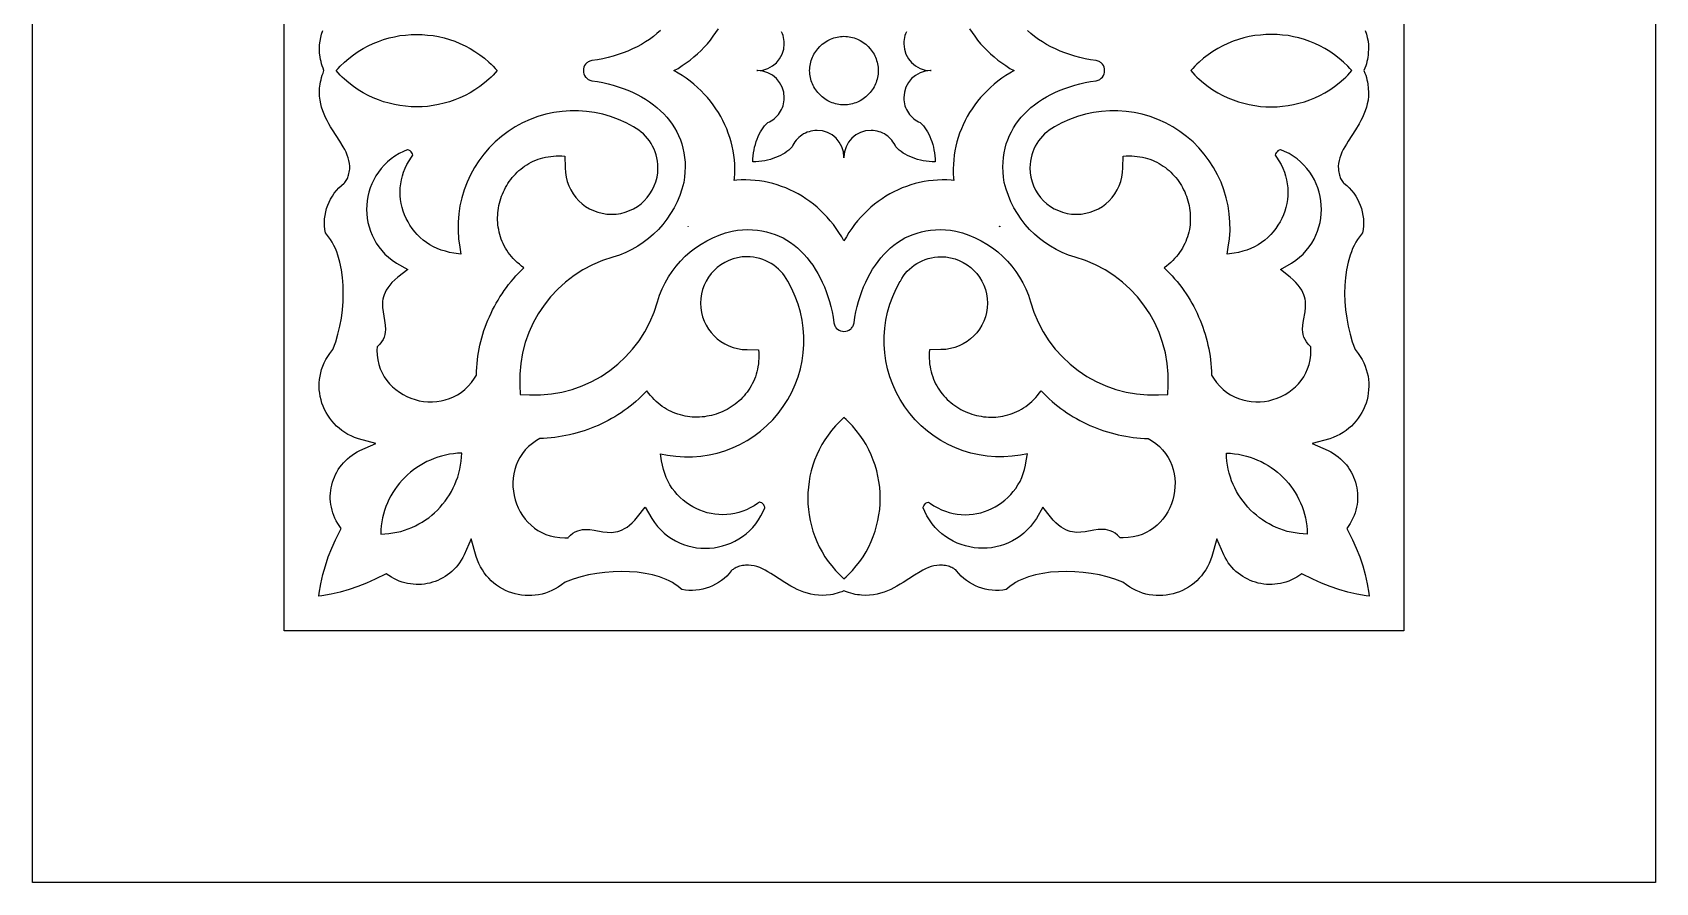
# Model space of a CAD drawing. Extents: x -250 to -100, y 226 to 376.
# Drawn here: x -250.4 to -100.4, y 225.9 to 304.4 of the extents above; entities that cross this region are included whole.
import ezdxf

# ---------------------------------------------------------------- set-up
doc = ezdxf.new("R2010")
doc.units = 0
doc.layers.add('LAYER_1', color=18, linetype='CONTINUOUS')

msp = doc.modelspace()

# ---------------------------------------------------------------- linework, layer by layer
at = {"layer": 'LAYER_1'}
for points in [[(-100.41, 225.89), (-250.41, 225.89), (-250.41, 375.89), (-100.41, 375.89)], [(-123.66, 249.14), (-175.41, 249.14), (-227.16, 249.14), (-227.16, 300.89), (-227.16, 352.64), (-175.41, 352.64), (-123.66, 352.64), (-123.66, 300.89)], [(-207.45, 300.89), (-207.64, 300.68), (-207.83, 300.48), (-208.03, 300.29), (-208.23, 300.1), (-208.64, 299.75), (-209.07, 299.42), (-209.51, 299.12), (-209.96, 298.85), (-210.42, 298.6), (-210.9, 298.38), (-211.38, 298.18), (-211.87, 298.01), (-212.37, 297.87), (-212.87, 297.75), (-213.38, 297.66), (-213.89, 297.59), (-214.4, 297.55), (-214.91, 297.54), (-215.42, 297.56), (-215.94, 297.6), (-216.45, 297.66), (-216.95, 297.75), (-217.45, 297.87), (-217.95, 298.02), (-218.44, 298.19), (-218.92, 298.38), (-219.39, 298.6), (-219.85, 298.85), (-220.3, 299.13), (-220.74, 299.43), (-221.17, 299.75), (-221.58, 300.11), (-221.77, 300.29), (-221.97, 300.48), (-222.16, 300.68), (-222.35, 300.89), (-222.16, 301.09), (-221.97, 301.29), (-221.58, 301.67), (-221.17, 302.02), (-220.74, 302.35), (-220.3, 302.65), (-219.85, 302.92), (-219.39, 303.17), (-218.92, 303.4), (-218.44, 303.59), (-217.95, 303.76), (-217.45, 303.91), (-216.95, 304.02), (-216.45, 304.12), (-215.94, 304.18), (-215.42, 304.22), (-214.91, 304.24), (-214.4, 304.22), (-213.89, 304.18), (-213.38, 304.12), (-212.87, 304.03), (-212.37, 303.91), (-211.87, 303.77), (-211.38, 303.6), (-210.9, 303.4), (-210.42, 303.18), (-209.96, 302.93), (-209.51, 302.66), (-209.07, 302.36), (-208.64, 302.03), (-208.23, 301.68), (-208.03, 301.49), (-207.83, 301.3), (-207.64, 301.1)], [(-173.18, 298.67), (-173.4, 298.46), (-173.64, 298.27), (-173.77, 298.19), (-173.9, 298.11), (-174.03, 298.04), (-174.17, 297.98), (-174.32, 297.92), (-174.46, 297.87), (-174.61, 297.82), (-174.77, 297.79), (-174.92, 297.76), (-175.08, 297.74), (-175.24, 297.72), (-175.41, 297.72), (-175.57, 297.72), (-175.73, 297.74), (-175.89, 297.76), (-176.05, 297.79), (-176.2, 297.82), (-176.35, 297.87), (-176.5, 297.92), (-176.64, 297.98), (-176.78, 298.04), (-176.91, 298.11), (-177.05, 298.19), (-177.17, 298.27), (-177.41, 298.46), (-177.63, 298.67), (-177.84, 298.88), (-178.02, 299.12), (-178.11, 299.25), (-178.18, 299.38), (-178.25, 299.52), (-178.32, 299.66), (-178.38, 299.8), (-178.43, 299.95), (-178.47, 300.1), (-178.51, 300.25), (-178.54, 300.41), (-178.56, 300.56), (-178.57, 300.73), (-178.58, 300.89), (-178.57, 301.05), (-178.56, 301.21), (-178.54, 301.37), (-178.51, 301.53), (-178.47, 301.68), (-178.43, 301.83), (-178.38, 301.98), (-178.32, 302.12), (-178.25, 302.26), (-178.18, 302.4), (-178.11, 302.53), (-178.02, 302.65), (-177.84, 302.89), (-177.63, 303.11), (-177.41, 303.32), (-177.17, 303.5), (-177.05, 303.59), (-176.91, 303.67), (-176.78, 303.74), (-176.64, 303.8), (-176.5, 303.86), (-176.35, 303.91), (-176.2, 303.95), (-176.05, 303.99), (-175.89, 304.02), (-175.73, 304.04), (-175.57, 304.05), (-175.41, 304.06), (-175.24, 304.05), (-175.08, 304.04), (-174.92, 304.02), (-174.77, 303.99), (-174.61, 303.95), (-174.46, 303.91), (-174.32, 303.86), (-174.17, 303.8), (-174.03, 303.74), (-173.9, 303.67), (-173.77, 303.59), (-173.64, 303.5), (-173.4, 303.32), (-173.18, 303.11), (-172.98, 302.89), (-172.79, 302.65), (-172.71, 302.53), (-172.63, 302.4), (-172.56, 302.26), (-172.49, 302.12), (-172.44, 301.98), (-172.39, 301.83), (-172.34, 301.68), (-172.3, 301.53), (-172.28, 301.37), (-172.26, 301.21), (-172.24, 301.05), (-172.24, 300.89), (-172.24, 300.73), (-172.26, 300.56), (-172.28, 300.41), (-172.3, 300.25), (-172.34, 300.1), (-172.39, 299.95), (-172.44, 299.8), (-172.49, 299.66), (-172.56, 299.52), (-172.63, 299.38), (-172.71, 299.25), (-172.79, 299.12), (-172.98, 298.88)], [(-128.47, 300.89), (-128.65, 301.09), (-128.84, 301.29), (-129.24, 301.67), (-129.65, 302.02), (-130.07, 302.35), (-130.51, 302.65), (-130.96, 302.92), (-131.42, 303.17), (-131.89, 303.4), (-132.37, 303.59), (-132.86, 303.76), (-133.36, 303.91), (-133.86, 304.02), (-134.37, 304.12), (-134.88, 304.18), (-135.39, 304.22), (-135.9, 304.24), (-136.42, 304.22), (-136.93, 304.18), (-137.44, 304.12), (-137.95, 304.03), (-138.45, 303.91), (-138.94, 303.77), (-139.43, 303.6), (-139.92, 303.4), (-140.39, 303.18), (-140.85, 302.93), (-141.31, 302.66), (-141.75, 302.36), (-142.17, 302.03), (-142.59, 301.68), (-142.79, 301.49), (-142.98, 301.3), (-143.17, 301.1), (-143.36, 300.89), (-143.17, 300.68), (-142.98, 300.48), (-142.79, 300.29), (-142.59, 300.1), (-142.17, 299.75), (-141.75, 299.42), (-141.31, 299.12), (-140.85, 298.85), (-140.39, 298.6), (-139.92, 298.38), (-139.43, 298.18), (-138.94, 298.01), (-138.45, 297.87), (-137.95, 297.75), (-137.44, 297.66), (-136.93, 297.59), (-136.42, 297.55), (-135.9, 297.54), (-135.39, 297.56), (-134.88, 297.6), (-134.37, 297.66), (-133.86, 297.75), (-133.36, 297.87), (-132.86, 298.02), (-132.37, 298.19), (-131.89, 298.38), (-131.42, 298.6), (-130.96, 298.85), (-130.51, 299.13), (-130.07, 299.43), (-129.65, 299.75), (-129.24, 300.11), (-129.04, 300.29), (-128.84, 300.48), (-128.65, 300.68)], [(-183.43, 300.89), (-183.41, 300.89), (-183.43, 300.89), (-183.47, 300.89)], [(-167.39, 300.89), (-167.41, 300.89), (-167.39, 300.89), (-167.34, 300.89)], [(-175.41, 292.87), (-175.41, 292.89), (-175.41, 292.87), (-175.41, 292.83)], [(-189.81, 286.51), (-189.82, 286.52), (-189.8, 286.5)], [(-161.04, 286.52), (-161.01, 286.52), (-160.99, 286.52), (-160.99, 286.5), (-160.99, 286.47), (-161.02, 286.47), (-161.04, 286.48), (-161.04, 286.49)], [(-175.41, 253.95), (-175.2, 254.14), (-175, 254.33), (-174.62, 254.72), (-174.27, 255.13), (-173.95, 255.55), (-173.65, 255.99), (-173.37, 256.44), (-173.12, 256.9), (-172.9, 257.38), (-172.7, 257.86), (-172.53, 258.35), (-172.39, 258.84), (-172.27, 259.34), (-172.18, 259.85), (-172.11, 260.36), (-172.07, 260.87), (-172.06, 261.38), (-172.07, 261.9), (-172.11, 262.41), (-172.18, 262.92), (-172.27, 263.43), (-172.38, 263.93), (-172.53, 264.43), (-172.7, 264.92), (-172.89, 265.4), (-173.12, 265.87), (-173.36, 266.34), (-173.64, 266.79), (-173.94, 267.23), (-174.27, 267.66), (-174.62, 268.07), (-174.81, 268.27), (-175, 268.46), (-175.2, 268.66), (-175.41, 268.84), (-175.61, 268.66), (-175.81, 268.46), (-176.01, 268.27), (-176.19, 268.07), (-176.55, 267.66), (-176.87, 267.23), (-177.18, 266.79), (-177.45, 266.34), (-177.7, 265.87), (-177.92, 265.4), (-178.12, 264.92), (-178.29, 264.43), (-178.43, 263.93), (-178.55, 263.43), (-178.64, 262.92), (-178.7, 262.41), (-178.74, 261.9), (-178.75, 261.38), (-178.74, 260.87), (-178.7, 260.36), (-178.63, 259.85), (-178.54, 259.34), (-178.42, 258.84), (-178.28, 258.35), (-178.11, 257.86), (-177.91, 257.38), (-177.69, 256.9), (-177.44, 256.44), (-177.17, 255.99), (-176.87, 255.55), (-176.54, 255.13), (-176.19, 254.72), (-176, 254.52), (-175.81, 254.33), (-175.61, 254.14)], [(-218.22, 258.08), (-217.84, 258.09), (-217.46, 258.13), (-217.09, 258.18), (-216.73, 258.24), (-216.37, 258.33), (-216.02, 258.43), (-215.68, 258.55), (-215.34, 258.69), (-215.01, 258.84), (-214.7, 259.01), (-214.39, 259.19), (-214.08, 259.38), (-213.79, 259.59), (-213.51, 259.82), (-213.24, 260.05), (-212.98, 260.3), (-212.74, 260.56), (-212.5, 260.83), (-212.28, 261.11), (-212.07, 261.4), (-211.88, 261.71), (-211.69, 262.02), (-211.53, 262.34), (-211.37, 262.67), (-211.24, 263.01), (-211.11, 263.35), (-211.01, 263.7), (-210.92, 264.06), (-210.85, 264.43), (-210.79, 264.8), (-210.76, 265.18), (-210.74, 265.56), (-211.12, 265.54), (-211.5, 265.5), (-211.87, 265.45), (-212.23, 265.38), (-212.59, 265.29), (-212.94, 265.18), (-213.29, 265.06), (-213.63, 264.92), (-213.96, 264.77), (-214.28, 264.6), (-214.59, 264.42), (-214.89, 264.22), (-215.18, 264.02), (-215.47, 263.79), (-215.74, 263.56), (-216, 263.31), (-216.24, 263.05), (-216.48, 262.78), (-216.7, 262.5), (-216.91, 262.21), (-217.11, 261.91), (-217.29, 261.6), (-217.46, 261.28), (-217.61, 260.95), (-217.74, 260.62), (-217.86, 260.27), (-217.97, 259.92), (-218.05, 259.57), (-218.12, 259.2), (-218.17, 258.83), (-218.2, 258.46)], [(-132.6, 258.08), (-132.98, 258.09), (-133.35, 258.13), (-133.72, 258.18), (-134.08, 258.24), (-134.44, 258.33), (-134.79, 258.43), (-135.14, 258.55), (-135.47, 258.69), (-135.8, 258.84), (-136.12, 259.01), (-136.43, 259.19), (-136.73, 259.38), (-137.02, 259.59), (-137.3, 259.82), (-137.57, 260.05), (-137.83, 260.3), (-138.08, 260.56), (-138.31, 260.83), (-138.53, 261.11), (-138.74, 261.4), (-138.94, 261.71), (-139.12, 262.02), (-139.29, 262.34), (-139.44, 262.67), (-139.58, 263.01), (-139.7, 263.35), (-139.81, 263.7), (-139.89, 264.06), (-139.97, 264.43), (-140.02, 264.8), (-140.06, 265.18), (-140.07, 265.56), (-139.69, 265.54), (-139.32, 265.5), (-138.95, 265.45), (-138.58, 265.38), (-138.22, 265.29), (-137.87, 265.18), (-137.52, 265.06), (-137.19, 264.92), (-136.86, 264.77), (-136.54, 264.6), (-136.22, 264.42), (-135.92, 264.22), (-135.63, 264.02), (-135.35, 263.79), (-135.08, 263.56), (-134.82, 263.31), (-134.57, 263.05), (-134.33, 262.78), (-134.11, 262.5), (-133.9, 262.21), (-133.71, 261.91), (-133.52, 261.6), (-133.36, 261.28), (-133.21, 260.95), (-133.07, 260.62), (-132.95, 260.27), (-132.85, 259.92), (-132.76, 259.57), (-132.69, 259.2), (-132.64, 258.83), (-132.61, 258.46)]]:
    msp.add_lwpolyline(points, close=True, dxfattribs=at)
for points in [[(-127.23, 304.59), (-127.13, 304.27), (-127.05, 303.95), (-126.98, 303.61), (-126.94, 303.26), (-126.93, 302.89), (-126.95, 302.52), (-126.97, 302.33), (-127, 302.13), (-127.03, 301.93), (-127.08, 301.73), (-127.13, 301.53), (-127.19, 301.32), (-127.26, 301.11), (-127.35, 300.89), (-127.26, 300.67), (-127.19, 300.46), (-127.13, 300.25), (-127.08, 300.04), (-127.03, 299.84), (-127, 299.64), (-126.95, 299.26), (-126.93, 298.88), (-126.94, 298.52), (-126.98, 298.17), (-127.05, 297.83), (-127.13, 297.5), (-127.23, 297.18), (-127.35, 296.87), (-127.49, 296.57), (-127.64, 296.28), (-127.79, 295.99), (-128.13, 295.43), (-128.47, 294.89), (-128.81, 294.37), (-128.97, 294.11), (-129.12, 293.86), (-129.26, 293.6), (-129.39, 293.35), (-129.5, 293.09), (-129.59, 292.84), (-129.66, 292.58), (-129.7, 292.32), (-129.73, 292.06), (-129.72, 291.79), (-129.71, 291.65), (-129.68, 291.52), (-129.65, 291.38), (-129.62, 291.24), (-129.59, 291.14), (-129.55, 291.03), (-129.51, 290.93), (-129.46, 290.83), (-129.4, 290.73), (-129.34, 290.64), (-129.27, 290.56), (-129.2, 290.48), (-128.95, 290.27), (-128.72, 290.05), (-128.5, 289.81), (-128.3, 289.56), (-128.12, 289.3), (-127.96, 289.03), (-127.82, 288.74), (-127.69, 288.45), (-127.59, 288.15), (-127.51, 287.84), (-127.45, 287.52), (-127.41, 287.2), (-127.39, 286.88), (-127.4, 286.55), (-127.43, 286.22), (-127.48, 285.9), (-127.48, 285.9), (-127.58, 285.78), (-127.77, 285.55), (-127.95, 285.3), (-128.11, 285.03), (-128.26, 284.75), (-128.4, 284.46), (-128.52, 284.16), (-128.64, 283.84), (-128.82, 283.19), (-128.96, 282.5), (-129.06, 281.79), (-129.12, 281.05), (-129.14, 280.3), (-129.11, 279.55), (-129.05, 278.79), (-128.95, 278.03), (-128.81, 277.29), (-128.64, 276.56), (-128.44, 275.85), (-128.17, 275.12), (-127.89, 274.77), (-127.7, 274.48), (-127.52, 274.19), (-127.37, 273.9), (-127.24, 273.6), (-127.14, 273.29), (-127.05, 272.98), (-126.98, 272.67), (-126.94, 272.36), (-126.91, 272.04), (-126.9, 271.73), (-126.92, 271.41), (-126.95, 271.1), (-127, 270.79), (-127.07, 270.48), (-127.16, 270.18), (-127.27, 269.89), (-127.4, 269.6), (-127.54, 269.32), (-127.7, 269.05), (-127.88, 268.79), (-128.07, 268.53), (-128.28, 268.29), (-128.51, 268.06), (-128.75, 267.85), (-129.01, 267.65), (-129.28, 267.46), (-129.57, 267.29), (-129.87, 267.14), (-130.19, 267.01), (-130.52, 266.89), (-132.15, 266.44), (-130.67, 265.79), (-130.42, 265.66), (-130.18, 265.52), (-129.95, 265.37), (-129.73, 265.21), (-129.53, 265.03), (-129.33, 264.85), (-129.15, 264.66), (-128.98, 264.46), (-128.82, 264.25), (-128.68, 264.03), (-128.54, 263.81), (-128.42, 263.58), (-128.32, 263.35), (-128.22, 263.11), (-128.14, 262.86), (-128.07, 262.61), (-128.02, 262.36), (-127.98, 262.11), (-127.95, 261.85), (-127.94, 261.59), (-127.94, 261.33), (-127.95, 261.07), (-127.99, 260.81), (-128.03, 260.55), (-128.09, 260.3), (-128.17, 260.04), (-128.26, 259.79), (-128.37, 259.54), (-128.49, 259.29), (-128.63, 259.05), (-128.94, 258.58), (-128.41, 257.55), (-128.06, 256.77), (-127.74, 255.97), (-127.47, 255.15), (-127.24, 254.33), (-127.05, 253.48), (-126.9, 252.63), (-126.86, 252.35), (-126.86, 252.35), (-126.86, 252.35), (-127.15, 252.38), (-128, 252.53), (-128.84, 252.72), (-129.67, 252.95), (-130.49, 253.23), (-131.29, 253.54), (-132.07, 253.9), (-133.09, 254.42), (-133.57, 254.11), (-133.81, 253.97), (-134.06, 253.85), (-134.31, 253.74), (-134.56, 253.65), (-134.82, 253.57), (-135.07, 253.51), (-135.33, 253.47), (-135.59, 253.44), (-135.85, 253.42), (-136.11, 253.42), (-136.37, 253.43), (-136.62, 253.46), (-136.88, 253.5), (-137.13, 253.55), (-137.38, 253.62), (-137.62, 253.7), (-137.86, 253.8), (-138.1, 253.91), (-138.33, 254.03), (-138.55, 254.16), (-138.77, 254.3), (-138.98, 254.46), (-139.18, 254.63), (-139.37, 254.82), (-139.55, 255.01), (-139.72, 255.21), (-139.89, 255.43), (-140.04, 255.66), (-140.18, 255.9), (-140.3, 256.15), (-140.96, 257.63), (-141.41, 256), (-141.53, 255.67), (-141.66, 255.35), (-141.81, 255.05), (-141.98, 254.76), (-142.17, 254.49), (-142.37, 254.23), (-142.58, 253.99), (-142.81, 253.76), (-143.05, 253.55), (-143.3, 253.36), (-143.57, 253.18), (-143.84, 253.02), (-144.12, 252.88), (-144.41, 252.75), (-144.7, 252.65), (-145, 252.56), (-145.31, 252.49), (-145.62, 252.43), (-145.93, 252.4), (-146.24, 252.39), (-146.56, 252.39), (-146.87, 252.42), (-147.19, 252.46), (-147.5, 252.53), (-147.81, 252.62), (-148.11, 252.73), (-148.42, 252.86), (-148.71, 253.01), (-149, 253.18), (-149.29, 253.38), (-149.63, 253.65), (-150.37, 253.92), (-151.08, 254.12), (-151.8, 254.3), (-152.55, 254.43), (-153.3, 254.53), (-154.06, 254.59), (-154.82, 254.62), (-155.57, 254.6), (-156.31, 254.55), (-157.02, 254.45), (-157.71, 254.31), (-158.36, 254.12), (-158.67, 254.01), (-158.98, 253.88), (-159.27, 253.75), (-159.55, 253.6), (-159.81, 253.43), (-160.06, 253.26), (-160.3, 253.06), (-160.41, 252.96), (-160.41, 252.96), (-160.74, 252.91), (-161.07, 252.88), (-161.4, 252.87), (-161.72, 252.89), (-162.04, 252.93), (-162.36, 252.99), (-162.67, 253.07), (-162.97, 253.18), (-163.26, 253.3), (-163.54, 253.44), (-163.82, 253.6), (-164.08, 253.78), (-164.33, 253.98), (-164.57, 254.2), (-164.79, 254.43), (-165, 254.68), (-165.08, 254.76), (-165.16, 254.82), (-165.25, 254.89), (-165.35, 254.94), (-165.44, 254.99), (-165.55, 255.03), (-165.65, 255.07), (-165.76, 255.1), (-165.9, 255.14), (-166.04, 255.17), (-166.17, 255.19), (-166.31, 255.2), (-166.57, 255.21), (-166.84, 255.19), (-167.1, 255.14), (-167.35, 255.07), (-167.61, 254.98), (-167.86, 254.87), (-168.12, 254.74), (-168.37, 254.6), (-168.89, 254.29), (-169.41, 253.95), (-169.95, 253.61), (-170.22, 253.44), (-170.51, 253.28), (-170.79, 253.12), (-171.09, 252.97), (-171.39, 252.84), (-171.7, 252.72), (-172.02, 252.61), (-172.35, 252.53), (-172.69, 252.46), (-173.04, 252.43), (-173.4, 252.41), (-173.78, 252.43), (-173.97, 252.45), (-174.16, 252.48), (-174.36, 252.51), (-174.56, 252.56), (-174.77, 252.61), (-174.98, 252.67), (-175.19, 252.75), (-175.41, 252.83), (-175.62, 252.75), (-175.84, 252.67), (-176.05, 252.61), (-176.25, 252.56), (-176.45, 252.51), (-176.65, 252.48), (-177.04, 252.43), (-177.41, 252.41), (-177.77, 252.43), (-178.12, 252.46), (-178.46, 252.53), (-178.79, 252.61), (-179.11, 252.72), (-179.42, 252.84), (-179.72, 252.97), (-180.02, 253.12), (-180.31, 253.28), (-180.87, 253.61), (-181.4, 253.95), (-181.93, 254.29), (-182.18, 254.45), (-182.44, 254.6), (-182.69, 254.74), (-182.95, 254.87), (-183.2, 254.98), (-183.46, 255.07), (-183.72, 255.14), (-183.98, 255.19), (-184.24, 255.21), (-184.51, 255.2), (-184.64, 255.19), (-184.78, 255.17), (-184.91, 255.14), (-185.05, 255.1), (-185.16, 255.07), (-185.27, 255.03), (-185.37, 254.99), (-185.47, 254.94), (-185.56, 254.89), (-185.65, 254.82), (-185.74, 254.76), (-185.82, 254.68), (-186.02, 254.43), (-186.25, 254.2), (-186.48, 253.98), (-186.73, 253.78), (-187, 253.6), (-187.27, 253.44), (-187.55, 253.3), (-187.85, 253.18), (-188.15, 253.07), (-188.46, 252.99), (-188.77, 252.93), (-189.09, 252.89), (-189.42, 252.87), (-189.74, 252.88), (-190.07, 252.91), (-190.4, 252.96), (-190.4, 252.96), (-190.51, 253.06), (-190.75, 253.26), (-191, 253.43), (-191.27, 253.6), (-191.55, 253.75), (-191.84, 253.88), (-192.14, 254.01), (-192.46, 254.12), (-193.11, 254.31), (-193.79, 254.45), (-194.51, 254.55), (-195.24, 254.6), (-195.99, 254.62), (-196.75, 254.59), (-197.51, 254.53), (-198.26, 254.43), (-199.01, 254.3), (-199.74, 254.12), (-200.44, 253.92), (-201.18, 253.65), (-201.53, 253.38), (-201.81, 253.18), (-202.1, 253.01), (-202.4, 252.86), (-202.7, 252.73), (-203, 252.62), (-203.31, 252.53), (-203.63, 252.46), (-203.94, 252.42), (-204.25, 252.39), (-204.57, 252.39), (-204.88, 252.4), (-205.2, 252.43), (-205.51, 252.49), (-205.81, 252.56), (-206.11, 252.65), (-206.41, 252.75), (-206.7, 252.88), (-206.98, 253.02), (-207.25, 253.18), (-207.51, 253.36), (-207.76, 253.55), (-208, 253.76), (-208.23, 253.99), (-208.45, 254.23), (-208.65, 254.49), (-208.83, 254.76), (-209, 255.05), (-209.15, 255.35), (-209.29, 255.67), (-209.4, 256), (-209.86, 257.63), (-210.51, 256.15), (-210.64, 255.9), (-210.78, 255.66), (-210.93, 255.43), (-211.09, 255.21), (-211.26, 255.01), (-211.45, 254.82), (-211.64, 254.63), (-211.84, 254.46), (-212.05, 254.3), (-212.26, 254.16), (-212.49, 254.03), (-212.72, 253.91), (-212.95, 253.8), (-213.19, 253.7), (-213.43, 253.62), (-213.68, 253.55), (-213.94, 253.5), (-214.19, 253.46), (-214.45, 253.43), (-214.7, 253.42), (-214.96, 253.42), (-215.22, 253.44), (-215.48, 253.47), (-215.74, 253.51), (-216, 253.57), (-216.25, 253.65), (-216.51, 253.74), (-216.75, 253.85), (-217, 253.97), (-217.24, 254.11), (-217.72, 254.42), (-218.74, 253.9), (-219.53, 253.54), (-220.33, 253.23), (-221.14, 252.95), (-221.97, 252.72), (-222.81, 252.53), (-223.67, 252.38), (-223.95, 252.35), (-223.95, 252.35), (-223.95, 252.35), (-223.92, 252.63), (-223.77, 253.48), (-223.58, 254.33), (-223.34, 255.15), (-223.07, 255.97), (-222.75, 256.77), (-222.4, 257.55), (-221.88, 258.58), (-222.19, 259.05), (-222.33, 259.29), (-222.45, 259.54), (-222.56, 259.79), (-222.65, 260.04), (-222.72, 260.3), (-222.78, 260.55), (-222.83, 260.81), (-222.86, 261.07), (-222.88, 261.33), (-222.88, 261.59), (-222.86, 261.85), (-222.84, 262.11), (-222.8, 262.36), (-222.74, 262.61), (-222.67, 262.86), (-222.59, 263.11), (-222.5, 263.35), (-222.39, 263.58), (-222.27, 263.81), (-222.14, 264.03), (-221.99, 264.25), (-221.83, 264.46), (-221.66, 264.66), (-221.48, 264.85), (-221.29, 265.03), (-221.08, 265.21), (-220.86, 265.37), (-220.64, 265.52), (-220.4, 265.66), (-220.14, 265.79), (-218.66, 266.44), (-220.29, 266.89), (-220.63, 267.01), (-220.94, 267.14), (-221.25, 267.29), (-221.53, 267.46), (-221.81, 267.65), (-222.06, 267.85), (-222.31, 268.06), (-222.53, 268.29), (-222.74, 268.53), (-222.94, 268.79), (-223.11, 269.05), (-223.27, 269.32), (-223.42, 269.6), (-223.54, 269.89), (-223.65, 270.18), (-223.74, 270.48), (-223.81, 270.79), (-223.86, 271.1), (-223.9, 271.41), (-223.91, 271.73), (-223.9, 272.04), (-223.88, 272.36), (-223.83, 272.67), (-223.77, 272.98), (-223.68, 273.29), (-223.57, 273.6), (-223.44, 273.9), (-223.29, 274.19), (-223.12, 274.48), (-222.92, 274.77), (-222.64, 275.12), (-222.38, 275.85), (-222.17, 276.56), (-222, 277.29), (-221.86, 278.03), (-221.76, 278.79), (-221.7, 279.55), (-221.68, 280.3), (-221.69, 281.05), (-221.75, 281.79), (-221.85, 282.5), (-221.99, 283.19), (-222.18, 283.84), (-222.29, 284.16), (-222.41, 284.46), (-222.55, 284.75), (-222.7, 285.03), (-222.86, 285.3), (-223.04, 285.55), (-223.23, 285.78), (-223.34, 285.9), (-223.34, 285.9), (-223.39, 286.22), (-223.42, 286.55), (-223.42, 286.88), (-223.41, 287.2), (-223.37, 287.52), (-223.3, 287.84), (-223.22, 288.15), (-223.12, 288.45), (-223, 288.74), (-222.85, 289.03), (-222.69, 289.3), (-222.51, 289.56), (-222.31, 289.81), (-222.1, 290.05), (-221.86, 290.27), (-221.61, 290.48), (-221.54, 290.56), (-221.47, 290.64), (-221.41, 290.73), (-221.35, 290.83), (-221.3, 290.93), (-221.26, 291.03), (-221.23, 291.14), (-221.2, 291.24), (-221.16, 291.38), (-221.13, 291.52), (-221.11, 291.65), (-221.09, 291.79), (-221.09, 292.06), (-221.11, 292.32), (-221.16, 292.58), (-221.23, 292.84), (-221.32, 293.09), (-221.43, 293.35), (-221.55, 293.6), (-221.69, 293.86), (-222, 294.37), (-222.34, 294.89), (-222.69, 295.43), (-222.86, 295.71), (-223.02, 295.99), (-223.18, 296.28), (-223.32, 296.57), (-223.46, 296.87), (-223.58, 297.18), (-223.68, 297.5), (-223.77, 297.83), (-223.83, 298.17), (-223.87, 298.52), (-223.88, 298.88), (-223.87, 299.26), (-223.85, 299.45), (-223.82, 299.64), (-223.78, 299.84), (-223.74, 300.04), (-223.68, 300.25), (-223.62, 300.46), (-223.55, 300.67), (-223.47, 300.89), (-223.55, 301.11), (-223.62, 301.32), (-223.68, 301.53), (-223.74, 301.73), (-223.78, 301.93), (-223.82, 302.13), (-223.87, 302.52), (-223.88, 302.89), (-223.87, 303.26), (-223.83, 303.61), (-223.77, 303.95), (-223.68, 304.27), (-223.58, 304.59)], [(-163.8, 304.76), (-163.57, 304.41), (-163.32, 304.06), (-163.06, 303.71), (-162.79, 303.38), (-162.49, 303.06), (-162.19, 302.74), (-161.87, 302.44), (-161.54, 302.15), (-161.19, 301.87), (-160.83, 301.6), (-160.46, 301.35), (-160.07, 301.1), (-159.69, 300.89), (-160.07, 300.67), (-160.46, 300.43), (-160.83, 300.18), (-161.19, 299.91), (-161.54, 299.63), (-161.87, 299.34), (-162.19, 299.03), (-162.49, 298.72), (-162.79, 298.4), (-163.06, 298.06), (-163.32, 297.72), (-163.57, 297.37), (-163.8, 297.01), (-164.01, 296.65), (-164.21, 296.27), (-164.4, 295.89), (-164.56, 295.51), (-164.72, 295.11), (-164.85, 294.71), (-164.97, 294.31), (-165.07, 293.9), (-165.15, 293.49), (-165.22, 293.08), (-165.27, 292.66), (-165.3, 292.24), (-165.31, 291.82), (-165.31, 291.4), (-165.29, 290.97), (-165.26, 290.74), (-165.49, 290.77), (-165.91, 290.79), (-166.34, 290.8), (-166.76, 290.78), (-167.18, 290.75), (-167.6, 290.7), (-168.01, 290.64), (-168.42, 290.55), (-168.83, 290.45), (-169.23, 290.33), (-169.63, 290.2), (-170.02, 290.05), (-170.41, 289.88), (-170.79, 289.7), (-171.16, 289.5), (-171.53, 289.28), (-171.89, 289.05), (-172.24, 288.8), (-172.58, 288.54), (-172.92, 288.27), (-173.24, 287.98), (-173.55, 287.67), (-173.85, 287.35), (-174.15, 287.02), (-174.43, 286.67), (-174.69, 286.31), (-174.95, 285.94), (-175.19, 285.55), (-175.41, 285.18), (-175.62, 285.55), (-175.87, 285.94), (-176.12, 286.31), (-176.39, 286.67), (-176.67, 287.02), (-176.96, 287.35), (-177.26, 287.67), (-177.58, 287.98), (-177.9, 288.27), (-178.23, 288.54), (-178.57, 288.8), (-178.92, 289.05), (-179.28, 289.28), (-179.65, 289.5), (-180.02, 289.7), (-180.4, 289.88), (-180.79, 290.05), (-181.18, 290.2), (-181.58, 290.33), (-181.98, 290.45), (-182.39, 290.55), (-182.8, 290.64), (-183.22, 290.7), (-183.63, 290.75), (-184.05, 290.78), (-184.48, 290.8), (-184.9, 290.79), (-185.32, 290.77), (-185.55, 290.74), (-185.53, 290.97), (-185.51, 291.4), (-185.5, 291.82), (-185.51, 292.24), (-185.54, 292.66), (-185.59, 293.08), (-185.66, 293.49), (-185.74, 293.9), (-185.84, 294.31), (-185.96, 294.71), (-186.1, 295.11), (-186.25, 295.51), (-186.42, 295.89), (-186.6, 296.27), (-186.8, 296.65), (-187.02, 297.01), (-187.25, 297.37), (-187.49, 297.72), (-187.75, 298.06), (-188.03, 298.4), (-188.32, 298.72), (-188.62, 299.03), (-188.94, 299.34), (-189.28, 299.63), (-189.62, 299.91), (-189.98, 300.18), (-190.36, 300.43), (-190.74, 300.67), (-191.12, 300.89), (-190.74, 301.1), (-190.36, 301.35), (-189.98, 301.6), (-189.62, 301.87), (-189.28, 302.15), (-188.94, 302.44), (-188.62, 302.74), (-188.32, 303.06), (-188.03, 303.38), (-187.75, 303.71), (-187.49, 304.06), (-187.25, 304.41), (-187.02, 304.76)]]:
    msp.add_lwpolyline(points, dxfattribs=at)
for points in [[(-192.37, 304.59), (-192.69, 304.31), (-193.02, 304.04), (-193.38, 303.78), (-193.75, 303.54), (-194.13, 303.31), (-194.53, 303.09), (-194.95, 302.89), (-195.37, 302.7), (-195.82, 302.53), (-196.27, 302.37), (-196.73, 302.23), (-197.21, 302.11), (-197.69, 301.99), (-198.18, 301.9), (-198.7, 301.82), (-198.8, 301.8), (-198.89, 301.77), (-198.97, 301.74), (-199.05, 301.7), (-199.12, 301.65), (-199.18, 301.6), (-199.29, 301.48), (-199.38, 301.35), (-199.44, 301.2), (-199.48, 301.05), (-199.49, 300.89), (-199.48, 300.73), (-199.44, 300.58), (-199.38, 300.43), (-199.29, 300.3), (-199.24, 300.24), (-199.18, 300.18), (-199.12, 300.13), (-199.05, 300.08), (-198.97, 300.04), (-198.89, 300.01), (-198.8, 299.98), (-198.7, 299.96), (-198.18, 299.88), (-197.69, 299.78), (-197.21, 299.67), (-196.73, 299.55), (-196.27, 299.4), (-195.82, 299.25), (-195.37, 299.07), (-194.95, 298.89), (-194.53, 298.68), (-194.13, 298.47), (-193.75, 298.24), (-193.38, 298), (-193.02, 297.74), (-192.69, 297.47), (-192.37, 297.19), (-192.07, 296.9), (-191.79, 296.59), (-191.53, 296.27), (-191.29, 295.94), (-191.07, 295.6), (-190.87, 295.25), (-190.69, 294.89), (-190.53, 294.51), (-190.4, 294.12), (-190.29, 293.72), (-190.2, 293.31), (-190.14, 292.88), (-190.1, 292.44), (-190.09, 291.99), (-190.11, 291.52), (-190.15, 291.04), (-190.22, 290.55, -0.269556), (-196.76, 283.65, 0.348026), (-205.37, 271.83), (-205.33, 270.97), (-204.46, 270.93, 0.348026), (-192.65, 279.54, -0.269556), (-185.74, 286.07), (-185.26, 286.14), (-184.78, 286.19), (-184.31, 286.2), (-183.85, 286.19), (-183.41, 286.16), (-182.99, 286.09), (-182.57, 286.01), (-182.17, 285.89), (-181.78, 285.76), (-181.41, 285.6), (-181.04, 285.43), (-180.69, 285.23), (-180.35, 285.01), (-180.02, 284.77), (-179.71, 284.51), (-179.4, 284.22), (-179.11, 283.93), (-178.82, 283.61), (-178.56, 283.27), (-178.3, 282.92), (-178.06, 282.55), (-177.83, 282.16), (-177.61, 281.76), (-177.41, 281.35), (-177.22, 280.92), (-177.05, 280.48), (-176.89, 280.03), (-176.75, 279.56), (-176.62, 279.09), (-176.51, 278.6), (-176.42, 278.11), (-176.34, 277.6), (-176.32, 277.5), (-176.29, 277.41), (-176.26, 277.33), (-176.22, 277.25), (-176.17, 277.18), (-176.12, 277.11), (-176, 277), (-175.86, 276.91), (-175.72, 276.85), (-175.56, 276.81), (-175.41, 276.8), (-175.25, 276.81), (-175.09, 276.85), (-174.95, 276.91), (-174.81, 277), (-174.75, 277.05), (-174.7, 277.11), (-174.64, 277.18), (-174.6, 277.25), (-174.56, 277.33), (-174.52, 277.41), (-174.5, 277.5), (-174.48, 277.6), (-174.4, 278.11), (-174.3, 278.6), (-174.19, 279.09), (-174.06, 279.56), (-173.92, 280.03), (-173.76, 280.48), (-173.59, 280.92), (-173.4, 281.35), (-173.2, 281.76), (-172.99, 282.16), (-172.76, 282.55), (-172.51, 282.92), (-172.26, 283.27), (-171.99, 283.61), (-171.71, 283.93), (-171.41, 284.22), (-171.11, 284.51), (-170.79, 284.77), (-170.46, 285.01), (-170.12, 285.23), (-169.77, 285.43), (-169.41, 285.6), (-169.03, 285.76), (-168.64, 285.89), (-168.24, 286.01), (-167.83, 286.09), (-167.4, 286.16), (-166.96, 286.19), (-166.51, 286.2), (-166.04, 286.19), (-165.56, 286.14), (-165.07, 286.07, -0.269556), (-158.17, 279.54, 0.348026), (-146.35, 270.93), (-145.48, 270.97), (-145.45, 271.83, 0.348026), (-154.05, 283.65, -0.269556), (-160.59, 290.55), (-160.66, 291.04), (-160.71, 291.52), (-160.72, 291.99), (-160.71, 292.44), (-160.67, 292.88), (-160.61, 293.31), (-160.52, 293.72), (-160.41, 294.12), (-160.28, 294.51), (-160.12, 294.89), (-159.94, 295.25), (-159.75, 295.6), (-159.52, 295.94), (-159.28, 296.27), (-159.02, 296.59), (-158.74, 296.9), (-158.44, 297.19), (-158.13, 297.47), (-157.79, 297.74), (-157.44, 298), (-157.07, 298.24), (-156.68, 298.47), (-156.28, 298.68), (-155.87, 298.89), (-155.44, 299.07), (-155, 299.25), (-154.55, 299.4), (-154.08, 299.55), (-153.61, 299.67), (-153.12, 299.78), (-152.63, 299.88), (-152.11, 299.96), (-152.02, 299.98), (-151.93, 300.01), (-151.84, 300.04), (-151.77, 300.08), (-151.7, 300.13), (-151.63, 300.18), (-151.52, 300.3), (-151.43, 300.43), (-151.37, 300.58), (-151.33, 300.73), (-151.32, 300.89), (-151.33, 301.05), (-151.37, 301.2), (-151.43, 301.35), (-151.52, 301.48), (-151.57, 301.54), (-151.63, 301.6), (-151.7, 301.65), (-151.77, 301.7), (-151.84, 301.74), (-151.93, 301.77), (-152.02, 301.8), (-152.11, 301.82), (-152.63, 301.9), (-153.12, 301.99), (-153.61, 302.11), (-154.08, 302.23), (-154.55, 302.37), (-155, 302.53), (-155.44, 302.7), (-155.87, 302.89), (-156.28, 303.09), (-156.68, 303.31), (-157.07, 303.54), (-157.44, 303.78), (-157.79, 304.04), (-158.13, 304.31), (-158.44, 304.59)], [(-169.64, 304.47), (-169.71, 304.3), (-169.77, 304.13), (-169.82, 303.95), (-169.85, 303.76), (-169.88, 303.58), (-169.88, 303.38, 0.411905), (-167.41, 300.89, 0.411905), (-169.88, 298.39), (-169.88, 298.2), (-169.85, 298.01), (-169.82, 297.83), (-169.77, 297.65), (-169.71, 297.48), (-169.64, 297.31), (-169.55, 297.15), (-169.46, 297), (-169.35, 296.85), (-169.24, 296.72), (-169.11, 296.59), (-168.98, 296.47), (-168.83, 296.36), (-168.68, 296.26), (-168.52, 296.17), (-168.36, 296.09), (-168.21, 295.95), (-168.07, 295.79), (-167.93, 295.61), (-167.8, 295.43), (-167.68, 295.23), (-167.57, 295.02), (-167.46, 294.8), (-167.37, 294.57), (-167.29, 294.33), (-167.21, 294.08), (-167.15, 293.83), (-167.09, 293.57), (-167.05, 293.3), (-167.01, 293.03), (-166.99, 292.75), (-166.98, 292.47), (-167.27, 292.48), (-167.54, 292.5), (-167.82, 292.53), (-168.08, 292.57), (-168.35, 292.63), (-168.6, 292.69), (-168.85, 292.77), (-169.09, 292.85), (-169.32, 292.95), (-169.54, 293.05), (-169.75, 293.16), (-169.94, 293.28), (-170.13, 293.41), (-170.31, 293.55), (-170.47, 293.69), (-170.61, 293.84), (-170.69, 294.01), (-170.78, 294.16), (-170.88, 294.32), (-170.99, 294.46), (-171.1, 294.59), (-171.23, 294.72), (-171.37, 294.83), (-171.52, 294.94), (-171.67, 295.04), (-171.83, 295.12), (-172, 295.19), (-172.17, 295.25), (-172.35, 295.3), (-172.53, 295.34), (-172.72, 295.36), (-172.91, 295.37, 0.411905), (-175.41, 292.89, 0.411905), (-177.9, 295.37), (-178.09, 295.36), (-178.28, 295.34), (-178.47, 295.3), (-178.64, 295.25), (-178.82, 295.19), (-178.98, 295.12), (-179.14, 295.04), (-179.3, 294.94), (-179.44, 294.83), (-179.58, 294.72), (-179.71, 294.59), (-179.83, 294.46), (-179.94, 294.32), (-180.04, 294.16), (-180.13, 294.01), (-180.2, 293.84), (-180.35, 293.69), (-180.51, 293.55), (-180.68, 293.41), (-180.87, 293.28), (-181.07, 293.16), (-181.28, 293.05), (-181.5, 292.95), (-181.73, 292.85), (-181.97, 292.77), (-182.21, 292.69), (-182.47, 292.63), (-182.73, 292.57), (-183, 292.53), (-183.27, 292.5), (-183.55, 292.48), (-183.83, 292.47), (-183.82, 292.75), (-183.8, 293.03), (-183.77, 293.3), (-183.72, 293.57), (-183.67, 293.83), (-183.6, 294.08), (-183.53, 294.33), (-183.44, 294.57), (-183.35, 294.8), (-183.25, 295.02), (-183.13, 295.23), (-183.01, 295.43), (-182.88, 295.61), (-182.75, 295.79), (-182.6, 295.95), (-182.45, 296.09), (-182.29, 296.17), (-182.13, 296.26), (-181.98, 296.36), (-181.84, 296.47), (-181.7, 296.59), (-181.58, 296.72), (-181.46, 296.85), (-181.36, 297), (-181.26, 297.15), (-181.18, 297.31), (-181.1, 297.48), (-181.04, 297.65), (-180.99, 297.83), (-180.96, 298.01), (-180.94, 298.2), (-180.93, 298.39, 0.411905), (-183.41, 300.89, 0.411905), (-180.93, 303.38), (-180.94, 303.58), (-180.96, 303.76), (-180.99, 303.95), (-181.04, 304.13), (-181.1, 304.3), (-181.18, 304.47)]]:
    msp.add_lwpolyline(points, format="xyb", dxfattribs=at)
for points in [[(-209.38, 272.77), (-209.37, 273.12), (-209.35, 273.47), (-209.32, 273.82), (-209.28, 274.17), (-209.24, 274.51), (-209.18, 274.86), (-209.12, 275.2), (-209.05, 275.54), (-208.97, 275.88), (-208.88, 276.21), (-208.78, 276.54), (-208.68, 276.87), (-208.56, 277.2), (-208.44, 277.53), (-208.31, 277.85), (-208.18, 278.16), (-208.03, 278.48), (-207.88, 278.79), (-207.72, 279.1), (-207.56, 279.4), (-207.38, 279.7), (-207.2, 279.99), (-207.01, 280.28), (-206.81, 280.57), (-206.61, 280.85), (-206.4, 281.13), (-206.18, 281.4), (-205.96, 281.67), (-205.73, 281.93), (-205.49, 282.18), (-205.24, 282.43), (-204.99, 282.68), (-205.21, 282.84), (-205.41, 283), (-205.61, 283.17), (-205.79, 283.35), (-205.97, 283.53), (-206.13, 283.71), (-206.28, 283.9), (-206.43, 284.1), (-206.56, 284.29), (-206.68, 284.5), (-206.8, 284.7), (-206.9, 284.91), (-206.99, 285.12), (-207.08, 285.33), (-207.15, 285.55), (-207.22, 285.76), (-207.27, 285.98), (-207.32, 286.2), (-207.36, 286.42), (-207.39, 286.65), (-207.41, 286.87), (-207.42, 287.09), (-207.42, 287.32), (-207.41, 287.54), (-207.4, 287.76), (-207.37, 287.98), (-207.34, 288.2), (-207.3, 288.42), (-207.25, 288.64), (-207.19, 288.85), (-207.13, 289.07), (-207.06, 289.28), (-206.98, 289.48), (-206.89, 289.69), (-206.79, 289.89), (-206.69, 290.09), (-206.58, 290.28), (-206.47, 290.47), (-206.34, 290.66), (-206.21, 290.84), (-206.07, 291.01), (-205.93, 291.18), (-205.77, 291.34), (-205.61, 291.5), (-205.45, 291.65), (-205.28, 291.8), (-205.1, 291.94), (-204.92, 292.07), (-204.73, 292.19), (-204.53, 292.31), (-204.33, 292.42), (-204.12, 292.52), (-203.9, 292.61), (-203.68, 292.7), (-203.46, 292.77), (-203.23, 292.83), (-202.99, 292.89), (-202.75, 292.94), (-202.51, 292.97), (-202.25, 293), (-202, 293.01), (-201.74, 293.02), (-201.47, 293.01), (-201.2, 292.99), (-201.2, 292.99), (-201.17, 291.94), (-201.18, 291.91, 0.413948), (-196.89, 287.62, 0.413649), (-192.6, 291.9), (-192.61, 292.22), (-192.64, 292.52), (-192.69, 292.82), (-192.76, 293.1), (-192.85, 293.38), (-192.96, 293.65), (-193.09, 293.91), (-193.23, 294.16), (-193.39, 294.4), (-193.56, 294.63), (-193.74, 294.84), (-193.94, 295.04), (-194.15, 295.22), (-194.37, 295.39), (-194.6, 295.54), (-194.85, 295.69), (-194.86, 295.69, 0.639853), (-210.92, 284.58), (-210.81, 283.93), (-211.46, 284.04), (-211.86, 284.1), (-212.25, 284.2), (-212.63, 284.32), (-212.99, 284.46), (-213.34, 284.62), (-213.68, 284.81), (-213.99, 285.02), (-214.29, 285.24), (-214.58, 285.48), (-214.84, 285.74), (-215.08, 286.01), (-215.31, 286.3), (-215.52, 286.6), (-215.7, 286.91), (-215.87, 287.24), (-216.02, 287.57), (-216.14, 287.91), (-216.24, 288.25), (-216.32, 288.61), (-216.38, 288.97), (-216.41, 289.33), (-216.43, 289.69), (-216.41, 290.06), (-216.37, 290.43), (-216.31, 290.8), (-216.22, 291.16), (-216.11, 291.52), (-215.97, 291.88), (-215.8, 292.23), (-215.6, 292.57), (-215.38, 292.91), (-215.25, 293.08), (-215.29, 293.19), (-215.34, 293.3), (-215.42, 293.39), (-215.51, 293.47), (-215.62, 293.53), (-215.74, 293.56), (-215.79, 293.57), (-216.12, 293.43), (-216.53, 293.22), (-216.92, 292.99), (-217.27, 292.73), (-217.61, 292.45), (-217.91, 292.16), (-218.19, 291.84), (-218.44, 291.51), (-218.67, 291.17), (-218.87, 290.81), (-219.05, 290.44), (-219.19, 290.06), (-219.31, 289.67), (-219.41, 289.27), (-219.48, 288.87), (-219.52, 288.47), (-219.53, 288.06), (-219.51, 287.66), (-219.47, 287.25), (-219.4, 286.85), (-219.3, 286.45), (-219.18, 286.06), (-219.02, 285.68), (-218.84, 285.31), (-218.63, 284.95), (-218.4, 284.6), (-218.13, 284.27), (-217.83, 283.95), (-217.51, 283.65), (-217.15, 283.37), (-216.77, 283.11), (-215.73, 282.52), (-216.63, 281.81), (-216.92, 281.55), (-217.18, 281.31), (-217.39, 281.06), (-217.56, 280.83), (-217.71, 280.61), (-217.82, 280.39), (-217.91, 280.18), (-217.98, 279.98), (-218.02, 279.78), (-218.05, 279.58), (-218.07, 279.4), (-218.06, 279), (-218.01, 278.61), (-217.86, 277.81), (-217.8, 277.39), (-217.78, 276.97), (-217.8, 276.73), (-217.84, 276.51), (-217.91, 276.28), (-218.01, 276.06), (-218.14, 275.84), (-218.3, 275.63), (-218.5, 275.43), (-218.55, 275.38), (-218.57, 275.08), (-218.55, 274.61), (-218.49, 274.17), (-218.39, 273.74), (-218.26, 273.34), (-218.09, 272.96), (-217.89, 272.61), (-217.66, 272.28), (-217.41, 271.97), (-217.13, 271.68), (-216.83, 271.42), (-216.5, 271.18), (-216.16, 270.97), (-215.8, 270.79), (-215.43, 270.63), (-215.05, 270.5), (-214.66, 270.4), (-214.26, 270.34), (-213.86, 270.3), (-213.45, 270.29), (-213.05, 270.32), (-212.65, 270.38), (-212.26, 270.47), (-211.87, 270.59), (-211.5, 270.75), (-211.13, 270.94), (-210.78, 271.17), (-210.45, 271.44), (-210.13, 271.74), (-209.84, 272.08), (-209.56, 272.47), (-209.38, 272.77)], [(-141.43, 272.77), (-141.43, 272.77), (-141.25, 272.47), (-140.98, 272.08), (-140.68, 271.74), (-140.36, 271.44), (-140.03, 271.17), (-139.68, 270.94), (-139.32, 270.75), (-138.94, 270.59), (-138.56, 270.47), (-138.16, 270.38), (-137.77, 270.32), (-137.36, 270.29), (-136.96, 270.3), (-136.56, 270.34), (-136.16, 270.4), (-135.77, 270.5), (-135.38, 270.63), (-135.01, 270.79), (-134.65, 270.97), (-134.31, 271.18), (-133.99, 271.42), (-133.68, 271.68), (-133.4, 271.97), (-133.15, 272.28), (-132.92, 272.61), (-132.72, 272.96), (-132.56, 273.34), (-132.42, 273.74), (-132.33, 274.17), (-132.27, 274.61), (-132.25, 275.08), (-132.26, 275.38), (-132.32, 275.43), (-132.51, 275.63), (-132.67, 275.84), (-132.8, 276.06), (-132.9, 276.28), (-132.97, 276.51), (-133.01, 276.73), (-133.03, 276.97), (-133.01, 277.39), (-132.95, 277.81), (-132.8, 278.61), (-132.76, 279), (-132.75, 279.4), (-132.76, 279.58), (-132.79, 279.78), (-132.84, 279.98), (-132.9, 280.18), (-132.99, 280.39), (-133.11, 280.61), (-133.25, 280.83), (-133.43, 281.06), (-133.64, 281.31), (-133.89, 281.55), (-134.18, 281.81), (-135.08, 282.52), (-134.05, 283.11), (-133.66, 283.37), (-133.31, 283.65), (-132.98, 283.95), (-132.69, 284.27), (-132.42, 284.6), (-132.18, 284.95), (-131.97, 285.31), (-131.79, 285.68), (-131.64, 286.06), (-131.51, 286.45), (-131.41, 286.85), (-131.34, 287.25), (-131.3, 287.66), (-131.28, 288.06), (-131.3, 288.47), (-131.34, 288.87), (-131.4, 289.27), (-131.5, 289.67), (-131.62, 290.06), (-131.77, 290.44), (-131.94, 290.81), (-132.14, 291.17), (-132.37, 291.51), (-132.62, 291.84), (-132.9, 292.16), (-133.21, 292.45), (-133.54, 292.73), (-133.9, 292.99), (-134.28, 293.22), (-134.69, 293.43), (-135.03, 293.57), (-135.08, 293.56), (-135.19, 293.53), (-135.3, 293.47), (-135.39, 293.39), (-135.47, 293.3), (-135.53, 293.19), (-135.56, 293.08), (-135.43, 292.91), (-135.21, 292.57), (-135.01, 292.23), (-134.85, 291.88), (-134.71, 291.52), (-134.59, 291.16), (-134.5, 290.8), (-134.44, 290.43), (-134.4, 290.06), (-134.39, 289.69), (-134.4, 289.33), (-134.43, 288.97), (-134.49, 288.61), (-134.57, 288.25), (-134.67, 287.91), (-134.8, 287.57), (-134.94, 287.24), (-135.11, 286.91), (-135.3, 286.6), (-135.5, 286.3), (-135.73, 286.01), (-135.97, 285.74), (-136.24, 285.48), (-136.52, 285.24), (-136.82, 285.02), (-137.14, 284.81), (-137.47, 284.62), (-137.82, 284.46), (-138.18, 284.32), (-138.56, 284.2), (-138.96, 284.1), (-139.35, 284.04), (-140.01, 283.93), (-139.89, 284.58, 0.639853), (-155.95, 295.69), (-155.96, 295.69), (-156.21, 295.54), (-156.44, 295.39), (-156.66, 295.22), (-156.87, 295.04), (-157.07, 294.84), (-157.26, 294.63), (-157.43, 294.4), (-157.58, 294.16), (-157.73, 293.91), (-157.85, 293.65), (-157.96, 293.38), (-158.05, 293.1), (-158.12, 292.82), (-158.17, 292.52), (-158.21, 292.22), (-158.22, 291.9, 0.413649), (-153.93, 287.62, 0.413948), (-149.64, 291.91), (-149.64, 291.94), (-149.61, 292.99), (-149.61, 292.99), (-149.34, 293.01), (-149.08, 293.02), (-148.82, 293.01), (-148.56, 293), (-148.31, 292.97), (-148.06, 292.94), (-147.82, 292.89), (-147.58, 292.83), (-147.35, 292.77), (-147.13, 292.7), (-146.91, 292.61), (-146.7, 292.52), (-146.49, 292.42), (-146.28, 292.31), (-146.09, 292.19), (-145.9, 292.07), (-145.71, 291.94), (-145.54, 291.8), (-145.36, 291.65), (-145.2, 291.5), (-145.04, 291.34), (-144.89, 291.18), (-144.74, 291.01), (-144.6, 290.84), (-144.47, 290.66), (-144.35, 290.47), (-144.23, 290.28), (-144.12, 290.09), (-144.02, 289.89), (-143.92, 289.69), (-143.84, 289.48), (-143.76, 289.28), (-143.68, 289.07), (-143.62, 288.85), (-143.56, 288.64), (-143.51, 288.42), (-143.47, 288.2), (-143.44, 287.98), (-143.42, 287.76), (-143.4, 287.54), (-143.4, 287.32), (-143.4, 287.09), (-143.41, 286.87), (-143.43, 286.65), (-143.46, 286.42), (-143.49, 286.2), (-143.54, 285.98), (-143.6, 285.76), (-143.66, 285.55), (-143.74, 285.33), (-143.82, 285.12), (-143.91, 284.91), (-144.02, 284.7), (-144.13, 284.5), (-144.25, 284.29), (-144.39, 284.1), (-144.53, 283.9), (-144.68, 283.71), (-144.85, 283.53), (-145.02, 283.35), (-145.21, 283.17), (-145.4, 283), (-145.61, 282.84), (-145.82, 282.68), (-145.57, 282.43), (-145.33, 282.18), (-145.09, 281.93), (-144.86, 281.67), (-144.63, 281.4), (-144.41, 281.13), (-144.2, 280.85), (-144, 280.57), (-143.8, 280.28), (-143.61, 279.99), (-143.43, 279.7), (-143.26, 279.4), (-143.09, 279.1), (-142.93, 278.79), (-142.78, 278.48), (-142.64, 278.16), (-142.5, 277.85), (-142.37, 277.53), (-142.25, 277.2), (-142.14, 276.87), (-142.03, 276.54), (-141.94, 276.21), (-141.85, 275.88), (-141.77, 275.54), (-141.7, 275.2), (-141.63, 274.86), (-141.58, 274.51), (-141.53, 274.17), (-141.49, 273.82), (-141.46, 273.47), (-141.44, 273.12)], [(-183.31, 275.1), (-183.29, 274.83), (-183.28, 274.56), (-183.28, 274.3), (-183.3, 274.04), (-183.32, 273.79), (-183.36, 273.54), (-183.41, 273.3), (-183.46, 273.07), (-183.53, 272.84), (-183.6, 272.61), (-183.68, 272.39), (-183.78, 272.18), (-183.88, 271.97), (-183.99, 271.77), (-184.1, 271.57), (-184.23, 271.38), (-184.36, 271.2), (-184.5, 271.02), (-184.64, 270.85), (-184.79, 270.68), (-184.95, 270.52), (-185.12, 270.37), (-185.29, 270.22), (-185.46, 270.09), (-185.64, 269.96), (-185.83, 269.83), (-186.01, 269.71), (-186.21, 269.6), (-186.41, 269.5), (-186.61, 269.41), (-186.81, 269.32), (-187.02, 269.24), (-187.23, 269.17), (-187.44, 269.1), (-187.66, 269.04), (-187.87, 269), (-188.09, 268.96), (-188.31, 268.92), (-188.53, 268.9), (-188.76, 268.88), (-188.98, 268.88), (-189.2, 268.88), (-189.43, 268.89), (-189.65, 268.91), (-189.87, 268.94), (-190.09, 268.98), (-190.31, 269.02), (-190.53, 269.08), (-190.75, 269.14), (-190.96, 269.22), (-191.18, 269.3), (-191.39, 269.39), (-191.6, 269.5), (-191.8, 269.61), (-192, 269.73), (-192.2, 269.87), (-192.39, 270.01), (-192.58, 270.16), (-192.77, 270.33), (-192.95, 270.5), (-193.12, 270.69), (-193.29, 270.88), (-193.46, 271.09), (-193.62, 271.31), (-193.86, 271.05), (-194.11, 270.81), (-194.37, 270.57), (-194.63, 270.34), (-194.9, 270.11), (-195.17, 269.9), (-195.45, 269.68), (-195.73, 269.48), (-196.01, 269.28), (-196.3, 269.1), (-196.6, 268.91), (-196.9, 268.74), (-197.2, 268.57), (-197.51, 268.41), (-197.82, 268.26), (-198.13, 268.12), (-198.45, 267.98), (-198.77, 267.85), (-199.09, 267.73), (-199.42, 267.62), (-199.75, 267.52), (-200.08, 267.42), (-200.42, 267.33), (-200.76, 267.25), (-201.1, 267.18), (-201.44, 267.11), (-201.78, 267.06), (-202.13, 267.01), (-202.48, 266.97), (-202.83, 266.94), (-203.18, 266.92), (-203.53, 266.91), (-203.53, 266.91), (-203.83, 266.73), (-204.21, 266.46), (-204.55, 266.16), (-204.86, 265.85), (-205.12, 265.51), (-205.35, 265.16), (-205.55, 264.8), (-205.7, 264.43), (-205.83, 264.04), (-205.92, 263.65), (-205.98, 263.25), (-206, 262.84), (-206, 262.44), (-205.96, 262.04), (-205.89, 261.64), (-205.79, 261.25), (-205.67, 260.86), (-205.51, 260.49), (-205.33, 260.13), (-205.12, 259.79), (-204.88, 259.47), (-204.62, 259.17), (-204.33, 258.89), (-204.02, 258.63), (-203.69, 258.4), (-203.33, 258.21), (-202.95, 258.04), (-202.55, 257.91), (-202.13, 257.81), (-201.68, 257.75), (-201.22, 257.73), (-200.91, 257.74), (-200.87, 257.8), (-200.67, 257.99), (-200.46, 258.16), (-200.24, 258.29), (-200.02, 258.39), (-199.79, 258.45), (-199.56, 258.49), (-199.33, 258.51), (-198.91, 258.5), (-198.49, 258.44), (-197.69, 258.29), (-197.3, 258.24), (-196.9, 258.23), (-196.71, 258.24), (-196.51, 258.27), (-196.32, 258.32), (-196.11, 258.38), (-195.9, 258.47), (-195.69, 258.59), (-195.46, 258.73), (-195.23, 258.91), (-194.99, 259.12), (-194.74, 259.37), (-194.48, 259.67), (-193.78, 260.56), (-193.18, 259.53), (-192.92, 259.14), (-192.64, 258.79), (-192.34, 258.46), (-192.02, 258.17), (-191.69, 257.9), (-191.34, 257.66), (-190.98, 257.45), (-190.61, 257.27), (-190.23, 257.12), (-189.84, 256.99), (-189.45, 256.89), (-189.04, 256.82), (-188.64, 256.78), (-188.23, 256.77), (-187.83, 256.78), (-187.42, 256.82), (-187.02, 256.89), (-186.63, 256.98), (-186.24, 257.1), (-185.86, 257.25), (-185.49, 257.42), (-185.13, 257.63), (-184.78, 257.85), (-184.45, 258.11), (-184.14, 258.38), (-183.84, 258.69), (-183.57, 259.02), (-183.31, 259.38), (-183.08, 259.76), (-182.87, 260.17), (-182.73, 260.51), (-182.73, 260.56), (-182.77, 260.68), (-182.83, 260.78), (-182.91, 260.88), (-183, 260.95), (-183.11, 261.01), (-183.22, 261.04), (-183.39, 260.91), (-183.72, 260.69), (-184.07, 260.5), (-184.42, 260.33), (-184.77, 260.19), (-185.14, 260.07), (-185.5, 259.98), (-185.87, 259.92), (-186.23, 259.88), (-186.6, 259.87), (-186.97, 259.88), (-187.33, 259.92), (-187.69, 259.97), (-188.04, 260.05), (-188.39, 260.16), (-188.73, 260.28), (-189.06, 260.43), (-189.38, 260.59), (-189.69, 260.78), (-189.99, 260.98), (-190.28, 261.21), (-190.55, 261.46), (-190.81, 261.72), (-191.05, 262), (-191.28, 262.3), (-191.49, 262.62), (-191.67, 262.95), (-191.84, 263.3), (-191.98, 263.67), (-192.1, 264.05), (-192.19, 264.44), (-192.26, 264.83), (-192.37, 265.49), (-191.71, 265.37, 0.639853), (-180.61, 281.43), (-180.61, 281.44), (-180.75, 281.7), (-180.91, 281.93), (-181.07, 282.15), (-181.26, 282.36), (-181.46, 282.55), (-181.67, 282.74), (-181.9, 282.91), (-182.13, 283.07), (-182.38, 283.21), (-182.64, 283.33), (-182.91, 283.44), (-183.19, 283.53), (-183.48, 283.6), (-183.77, 283.66), (-184.08, 283.69), (-184.39, 283.7, 0.413649), (-188.67, 279.41, 0.413948), (-184.39, 275.12), (-184.36, 275.12), (-183.31, 275.1)], [(-147.29, 266.91), (-147.29, 266.91), (-146.98, 266.73), (-146.6, 266.46), (-146.26, 266.16), (-145.96, 265.85), (-145.69, 265.51), (-145.46, 265.16), (-145.27, 264.8), (-145.11, 264.43), (-144.98, 264.04), (-144.89, 263.65), (-144.84, 263.25), (-144.81, 262.84), (-144.82, 262.44), (-144.85, 262.04), (-144.92, 261.64), (-145.02, 261.25), (-145.15, 260.86), (-145.3, 260.49), (-145.49, 260.13), (-145.7, 259.79), (-145.93, 259.47), (-146.2, 259.17), (-146.48, 258.89), (-146.79, 258.63), (-147.13, 258.4), (-147.48, 258.21), (-147.86, 258.04), (-148.26, 257.91), (-148.68, 257.81), (-149.13, 257.75), (-149.6, 257.73), (-149.9, 257.74), (-149.94, 257.8), (-150.14, 257.99), (-150.35, 258.16), (-150.57, 258.29), (-150.8, 258.39), (-151.03, 258.45), (-151.25, 258.49), (-151.48, 258.51), (-151.91, 258.5), (-152.32, 258.44), (-153.13, 258.29), (-153.52, 258.24), (-153.92, 258.23), (-154.1, 258.24), (-154.3, 258.27), (-154.5, 258.32), (-154.7, 258.38), (-154.91, 258.47), (-155.13, 258.59), (-155.35, 258.73), (-155.58, 258.91), (-155.82, 259.12), (-156.07, 259.37), (-156.33, 259.67), (-157.04, 260.56), (-157.63, 259.53), (-157.89, 259.14), (-158.17, 258.79), (-158.47, 258.46), (-158.79, 258.17), (-159.12, 257.9), (-159.47, 257.66), (-159.83, 257.45), (-160.2, 257.27), (-160.58, 257.12), (-160.97, 256.99), (-161.37, 256.89), (-161.77, 256.82), (-162.17, 256.78), (-162.58, 256.77), (-162.99, 256.78), (-163.39, 256.82), (-163.79, 256.89), (-164.19, 256.98), (-164.58, 257.1), (-164.96, 257.25), (-165.33, 257.42), (-165.69, 257.63), (-166.03, 257.85), (-166.36, 258.11), (-166.68, 258.38), (-166.97, 258.69), (-167.25, 259.02), (-167.5, 259.38), (-167.74, 259.76), (-167.95, 260.17), (-168.09, 260.51), (-168.08, 260.56), (-168.04, 260.68), (-167.98, 260.78), (-167.91, 260.88), (-167.81, 260.95), (-167.71, 261.01), (-167.59, 261.04), (-167.42, 260.91), (-167.09, 260.69), (-166.75, 260.5), (-166.4, 260.33), (-166.04, 260.19), (-165.68, 260.07), (-165.31, 259.98), (-164.95, 259.92), (-164.58, 259.88), (-164.21, 259.87), (-163.85, 259.88), (-163.48, 259.92), (-163.13, 259.97), (-162.77, 260.05), (-162.43, 260.16), (-162.09, 260.28), (-161.75, 260.43), (-161.43, 260.59), (-161.12, 260.78), (-160.82, 260.98), (-160.53, 261.21), (-160.26, 261.46), (-160, 261.72), (-159.76, 262), (-159.53, 262.3), (-159.33, 262.62), (-159.14, 262.95), (-158.98, 263.3), (-158.84, 263.67), (-158.72, 264.05), (-158.62, 264.44), (-158.56, 264.83), (-158.44, 265.49), (-159.1, 265.37, -0.639853), (-170.21, 281.43), (-170.2, 281.44), (-170.06, 281.7), (-169.91, 281.93), (-169.74, 282.15), (-169.56, 282.36), (-169.36, 282.55), (-169.14, 282.74), (-168.92, 282.91), (-168.68, 283.07), (-168.43, 283.21), (-168.17, 283.33), (-167.9, 283.44), (-167.62, 283.53), (-167.33, 283.6), (-167.04, 283.66), (-166.74, 283.69), (-166.42, 283.7, -0.413649), (-162.14, 279.41, -0.413948), (-166.43, 275.12), (-166.46, 275.12), (-167.51, 275.1), (-167.51, 275.1), (-167.53, 274.83), (-167.53, 274.56), (-167.53, 274.3), (-167.52, 274.04), (-167.49, 273.79), (-167.45, 273.54), (-167.41, 273.3), (-167.35, 273.07), (-167.29, 272.84), (-167.21, 272.61), (-167.13, 272.39), (-167.04, 272.18), (-166.94, 271.97), (-166.83, 271.77), (-166.71, 271.57), (-166.59, 271.38), (-166.46, 271.2), (-166.32, 271.02), (-166.17, 270.85), (-166.02, 270.68), (-165.86, 270.52), (-165.7, 270.37), (-165.53, 270.22), (-165.35, 270.09), (-165.17, 269.96), (-164.99, 269.83), (-164.8, 269.71), (-164.61, 269.6), (-164.41, 269.5), (-164.21, 269.41), (-164, 269.32), (-163.8, 269.24), (-163.58, 269.17), (-163.37, 269.1), (-163.16, 269.04), (-162.94, 269), (-162.72, 268.96), (-162.5, 268.92), (-162.28, 268.9), (-162.06, 268.88), (-161.83, 268.88), (-161.61, 268.88), (-161.39, 268.89), (-161.16, 268.91), (-160.94, 268.94), (-160.72, 268.98), (-160.5, 269.02), (-160.28, 269.08), (-160.06, 269.14), (-159.85, 269.22), (-159.64, 269.3), (-159.43, 269.39), (-159.22, 269.5), (-159.01, 269.61), (-158.81, 269.73), (-158.61, 269.87), (-158.42, 270.01), (-158.23, 270.16), (-158.05, 270.33), (-157.87, 270.5), (-157.69, 270.69), (-157.52, 270.88), (-157.36, 271.09), (-157.2, 271.31), (-156.95, 271.05), (-156.7, 270.81), (-156.45, 270.57), (-156.18, 270.34), (-155.92, 270.11), (-155.64, 269.9), (-155.37, 269.68), (-155.09, 269.48), (-154.8, 269.28), (-154.51, 269.1), (-154.22, 268.91), (-153.92, 268.74), (-153.61, 268.57), (-153.31, 268.41), (-153, 268.26), (-152.68, 268.12), (-152.36, 267.98), (-152.04, 267.85), (-151.72, 267.73), (-151.39, 267.62), (-151.06, 267.52), (-150.73, 267.42), (-150.39, 267.33), (-150.06, 267.25), (-149.72, 267.18), (-149.37, 267.11), (-149.03, 267.06), (-148.68, 267.01), (-148.34, 266.97), (-147.99, 266.94), (-147.64, 266.92)]]:
    msp.add_lwpolyline(points, format="xyb", close=True, dxfattribs=at)

doc.saveas('drawing.dxf')
